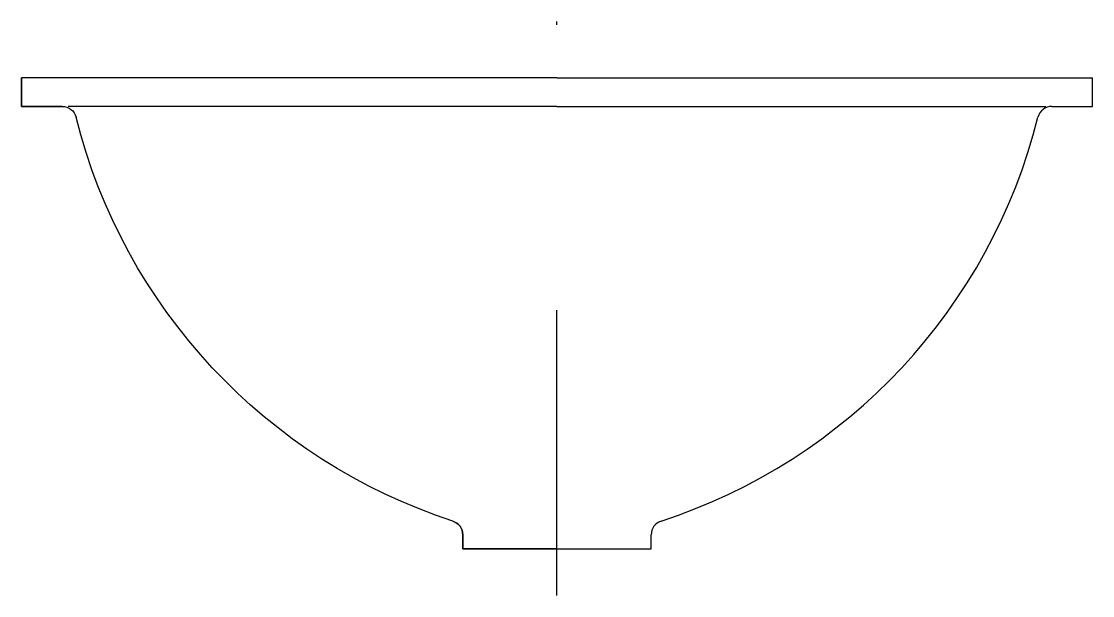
# Model space of a CAD drawing. Extents: x -998.31 to -997.935, y 885.828 to 886.03.
import ezdxf

# ---------------------------------------------------------------- set-up
doc = ezdxf.new("R2010")
doc.units = 0
doc.header["$LTSCALE"] = 0.2
doc.header["$MEASUREMENT"] = 0
doc.linetypes.add('AXES', pattern=[0.54, 0.3, -0.08, 0.08, -0.08])
doc.linetypes.add('CONTINU', pattern=[0])
doc.layers.get('0').update_dxf_attribs({"linetype": 'CONTINUOUS'})
doc.layers.add('DECA_EIXOS', color=5, linetype='AXES')

msp = doc.modelspace()

# ---------------------------------------------------------------- linework, layer by layer
at = {"linetype": 'CONTINUOUS'}
for p, q in [((-998.12257, 886.00991), (-998.31007, 886.00991)), ((-998.31007, 886.00991), (-998.31007, 885.99991)), ((-998.31007, 885.99991), (-998.2958, 885.99991)), ((-998.15557, 885.84981), (-998.15557, 885.84491)), ((-998.15557, 885.84491), (-998.12257, 885.84491))]:
    msp.add_line(p, q, dxfattribs=at)
at = {"linetype": 'CONTINU'}
for points in [[(-998.12257, 886.00991), (-998.31007, 886.00991)], [(-998.31007, 885.99991), (-998.31007, 886.00991)], [(-998.12257, 886.00991), (-997.93507, 886.00991)], [(-997.93507, 885.99991), (-997.93507, 886.00991)], [(-998.2958, 885.99991), (-998.31007, 885.99991)], [(-998.12257, 885.99991), (-998.29372, 885.99991)], [(-998.12257, 885.99991), (-997.95141, 885.99991)], [(-997.94933, 885.99991), (-997.93507, 885.99991)], [(-998.15557, 885.84491), (-998.15557, 885.84981)], [(-998.08957, 885.84491), (-998.08957, 885.84981)], [(-998.12257, 885.84491), (-998.15557, 885.84491)], [(-998.12257, 885.84491), (-998.08957, 885.84491)]]:
    msp.add_lwpolyline(points, dxfattribs=at)
for points in [[(-998.2958, 885.99991, -0.344102), (-998.29095, 885.99613)], [(-997.94933, 885.99991, 0.344102), (-997.95418, 885.99613)], [(-998.15901, 885.85456, -0.257996), (-998.29095, 885.99613)], [(-998.08612, 885.85456, 0.257996), (-997.95418, 885.99613)], [(-998.15901, 885.85456, -0.324518), (-998.15557, 885.84981)], [(-998.08612, 885.85456, 0.324518), (-998.08957, 885.84981)]]:
    msp.add_lwpolyline(points, format="xyb", dxfattribs=at)
at = {"linetype": 'CONTINUOUS'}
msp.add_arc((-998.16057, 885.84981), 0.005, 0.0001, 71.9214, dxfattribs=at)
at = {"layer": 'DECA_EIXOS'}
msp.add_lwpolyline([(-998.12257, 885.82847), (-998.12257, 886.02968)], dxfattribs=at)

doc.saveas('drawing.dxf')
